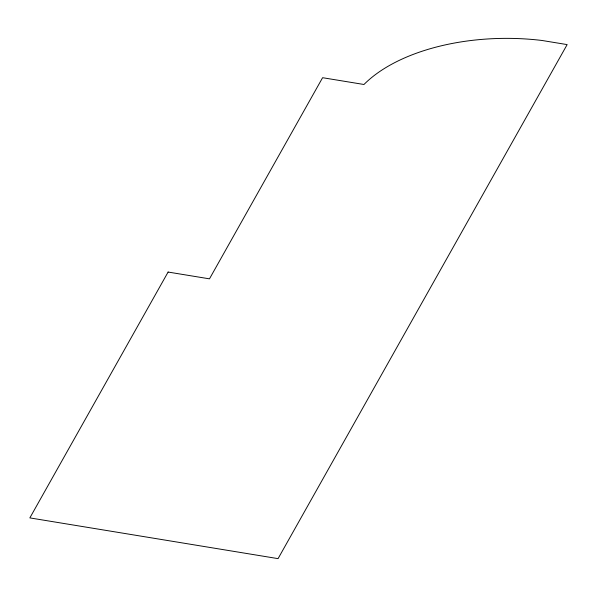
<?xml version="1.0" encoding="UTF-8"?>
<svg xmlns="http://www.w3.org/2000/svg" width="597" height="597" viewBox="0 0 597 597"><rect width="100%" height="100%" fill="white"/><g stroke="black" fill="none" stroke-linecap="round" stroke-linejoin="round"><path stroke-width="0.9" d="M168.108 272.053L29.85 517.897L278.068 558.635L567.15 44.603L541.852 40.454A161.914 87.468 0 0 0 363.969 84.49L322.596 77.7L209.48 278.844L168.108 272.053"/></g></svg>
